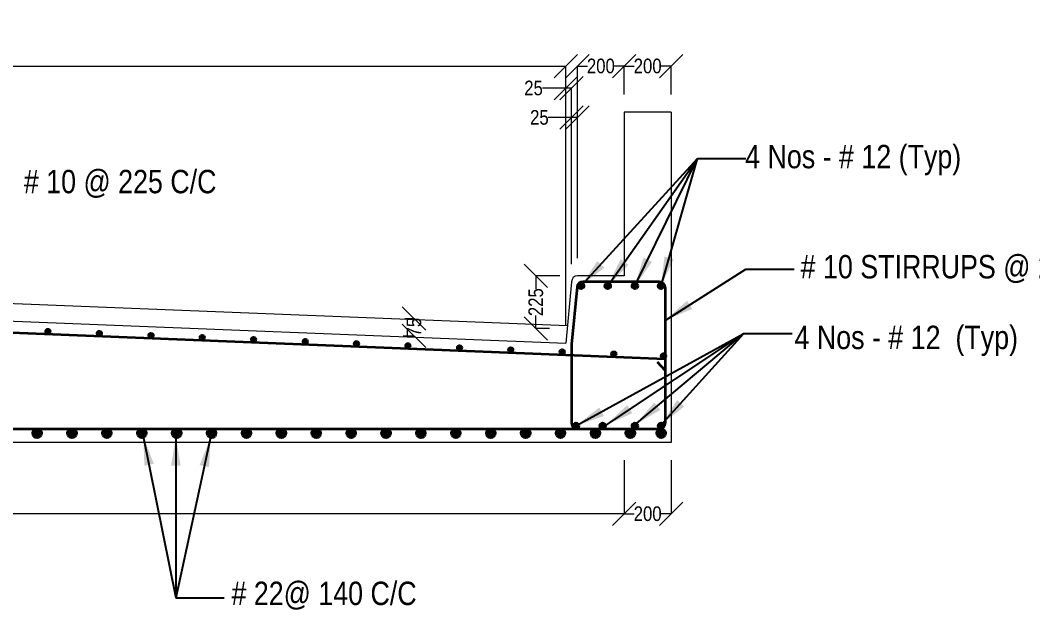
# Model space of a CAD drawing. Header units: millimetres. Extents: x 1141051 to 1202397, y -298680 to -265208.
# Drawn here: x 1153539 to 1162192, y -284528 to -279488 of the extents above; entities that cross this region are included whole.
import ezdxf

# ---------------------------------------------------------------- set-up
doc = ezdxf.new("R2010")
doc.units = ezdxf.units.MM
doc.header["$LTSCALE"] = 300
doc.header["$MEASUREMENT"] = 0
doc.layers.add('elevations', color=7, linetype='Continuous', lineweight=25)
doc.layers.add('MAIN', color=7, linetype='Continuous', lineweight=25)
doc.layers.add('steel', color=1, linetype='Continuous')
doc.styles.add('ARIAL NARROW', font='ARIALN.TTF', dxfattribs={"height": 250})
doc.styles.add('SEC', font='ARIALN.TTF', dxfattribs={"height": 125})
doc.dimstyles.new('REIN FORCE', dxfattribs={"dimtxt": 125, "dimasz": 200, "dimexe": 1.25, "dimexo": 150, "dimtad": 0, "dimdec": 1, "dimlfac": 0.5, "dimdsep": 46, "dimtxsty": 'SEC', "dimblk": 'OBLIQUE', "dimcen": 2.5, "dimdle": 1.25, "dimclrd": 6, "dimclre": 5, "dimclrt": 1, "dimadec": 0, "dimazin": 0, "dimtfac": 1, "dimtdec": 1, "dimtmove": 0, "dimatfit": 3, "dimfxl": 1, "dimlwd": 15, "dimlwe": 13, "dimarcsym": 0})
doc.dimstyles.new('REIN FORCE 2', dxfattribs={"dimtxt": 250, "dimasz": 200, "dimexe": 1.25, "dimexo": 150, "dimgap": 100, "dimtad": 1, "dimdec": 1, "dimlfac": 0.5, "dimdsep": 46, "dimtxsty": 'ARIAL NARROW', "dimblk": 'OBLIQUE', "dimcen": 2.5, "dimdle": 1.25, "dimclrd": 6, "dimclre": 5, "dimclrt": 1, "dimadec": 0, "dimazin": 0, "dimtfac": 1, "dimtdec": 1, "dimtmove": 0, "dimatfit": 3, "dimfxl": 1, "dimlwd": 15, "dimlwe": 13, "dimarcsym": 0})
doc.dimstyles.new('STANDARD$7', dxfattribs={"dimtxt": 2, "dimasz": 2, "dimexe": 1.25, "dimexo": 0.625, "dimtad": 1, "dimdec": 0, "dimlfac": 0.5, "dimdsep": 46, "dimtxsty": 'ARIAL NARROW', "dimcen": 2.5, "dimdle": 0.1, "dimse1": 1, "dimse2": 1, "dimadec": 0, "dimazin": 0, "dimtfac": 1, "dimtdec": 0, "dimtmove": 0, "dimatfit": 3, "dimfxl": 1, "dimtolj": 1, "dimtzin": 0, "dimarcsym": 0})

# ---------------------------------------------------------------- blocks, each defined once
blk = doc.blocks.new('_Oblique')
at = {"color": 0, "linetype": 'ByBlock', "lineweight": -2}
blk.add_line((-0.5, -0.5), (0.5, 0.5), dxfattribs=at)
blk = doc.blocks.new('*D62')
at = {"layer": 'Defpoints', "color": 0, "linetype": 'ByBlock', "transparency": 16777216}
for p in [(1159100.9, -279879.7), (1158700.9, -280273.4), (1159100.9, -280273.4)]:
    blk.add_point(p, dxfattribs=at)
at = {"layer": 'MAIN', "color": 6, "linetype": 'Continuous', "lineweight": 15, "transparency": 16777216}
for p, q in [((1158699.7, -279879.7), (1158786.4, -279879.7)), ((1159102.2, -279879.7), (1159015.5, -279879.7))]:
    blk.add_line(p, q, dxfattribs=at)
at = {"layer": 'MAIN', "color": 5, "linetype": 'ByBlock', "lineweight": 13, "transparency": 16777216}
for p, q in [((1158700.9, -280123.4), (1158700.9, -279878.4)), ((1159100.9, -280123.4), (1159100.9, -279878.4))]:
    blk.add_line(p, q, dxfattribs=at)
at = {"layer": 'MAIN', "color": 6, "linetype": 'ByBlock', "lineweight": 15, "transparency": 16777216, "xscale": 200, "yscale": 200, "zscale": 200, "rotation": 180}
blk.add_blockref('_Oblique', (1158700.9, -279879.7), dxfattribs=at)
at = {"layer": 'MAIN', "color": 6, "linetype": 'ByBlock', "lineweight": 15, "transparency": 16777216, "xscale": 200, "yscale": 200, "zscale": 200}
blk.add_blockref('_Oblique', (1159100.9, -279879.7), dxfattribs=at)
at = {"layer": 'MAIN', "color": 1, "linetype": 'ByBlock', "transparency": 16777216, "insert": (1158900.9, -279879.7), "char_height": 125, "attachment_point": 5, "style": 'SEC'}
blk.add_mtext('200', dxfattribs=at)
blk = doc.blocks.new('*D36')
at = {"layer": 'Defpoints', "color": 0, "linetype": 'ByBlock', "transparency": 16777216}
for p in [(1158200.9, -279879.7), (1143200.9, -280066.7), (1158200.9, -282248.4)]:
    blk.add_point(p, dxfattribs=at)
at = {"layer": 'MAIN', "linetype": 'Continuous', "lineweight": 15, "transparency": 16777216}
blk.add_line((1143199.7, -279879.7), (1158202.2, -279879.7), dxfattribs=at)
at = {"layer": 'MAIN', "color": 5, "linetype": 'ByBlock', "lineweight": 13, "transparency": 16777216}
for p, q in [((1143200.9, -279916.7), (1143200.9, -279878.4)), ((1158200.9, -282098.4), (1158200.9, -279878.4))]:
    blk.add_line(p, q, dxfattribs=at)
at = {"layer": 'MAIN', "linetype": 'ByBlock', "lineweight": 15, "transparency": 16777216, "xscale": 200, "yscale": 200, "zscale": 200, "rotation": 180}
blk.add_blockref('_Oblique', (1143200.9, -279879.7), dxfattribs=at)
at = {"layer": 'MAIN', "linetype": 'ByBlock', "lineweight": 15, "transparency": 16777216, "xscale": 200, "yscale": 200, "zscale": 200}
blk.add_blockref('_Oblique', (1158200.9, -279879.7), dxfattribs=at)
at = {"layer": 'MAIN', "color": 1, "linetype": 'ByBlock', "transparency": 16777216, "insert": (1150700.9, -279652), "char_height": 250, "attachment_point": 5, "style": 'ARIAL NARROW'}
blk.add_mtext('7500', dxfattribs=at)
blk = doc.blocks.new('*D37')
at = {"layer": 'Defpoints', "color": 0, "linetype": 'ByBlock', "transparency": 16777216}
for p in [(1158300.9, -279879.7), (1158700.9, -280273.4), (1158300.9, -281673.4)]:
    blk.add_point(p, dxfattribs=at)
at = {"layer": 'MAIN', "color": 6, "linetype": 'Continuous', "lineweight": 15, "transparency": 16777216}
for p, q in [((1158299.7, -279879.7), (1158386.4, -279879.7)), ((1158702.2, -279879.7), (1158615.5, -279879.7))]:
    blk.add_line(p, q, dxfattribs=at)
at = {"layer": 'MAIN', "color": 5, "linetype": 'ByBlock', "lineweight": 13, "transparency": 16777216}
for p, q in [((1158300.9, -281523.4), (1158300.9, -279878.4)), ((1158700.9, -280123.4), (1158700.9, -279878.4))]:
    blk.add_line(p, q, dxfattribs=at)
at = {"layer": 'MAIN', "color": 6, "linetype": 'ByBlock', "lineweight": 15, "transparency": 16777216, "xscale": 200, "yscale": 200, "zscale": 200, "rotation": 180}
blk.add_blockref('_Oblique', (1158300.9, -279879.7), dxfattribs=at)
at = {"layer": 'MAIN', "color": 6, "linetype": 'ByBlock', "lineweight": 15, "transparency": 16777216, "xscale": 200, "yscale": 200, "zscale": 200}
blk.add_blockref('_Oblique', (1158700.9, -279879.7), dxfattribs=at)
at = {"layer": 'MAIN', "color": 1, "linetype": 'ByBlock', "transparency": 16777216, "insert": (1158500.9, -279879.7), "char_height": 125, "attachment_point": 5, "style": 'SEC'}
blk.add_mtext('200', dxfattribs=at)
blk = doc.blocks.new('*D38')
at = {"layer": 'Defpoints', "color": 0, "linetype": 'ByBlock', "transparency": 16777216}
for p in [(1158250.9, -280319.2), (1158300.9, -281145.1), (1158250.9, -281723.4)]:
    blk.add_point(p, dxfattribs=at)
at = {"layer": 'MAIN', "color": 6, "linetype": 'Continuous', "lineweight": 15, "transparency": 16777216}
for p, q in [((1158250.9, -280319.2), (1158050.9, -280319.2)), ((1158302.2, -280319.2), (1158250.9, -280319.2))]:
    blk.add_line(p, q, dxfattribs=at)
at = {"layer": 'MAIN', "color": 5, "linetype": 'ByBlock', "lineweight": 13, "transparency": 16777216}
for p, q in [((1158250.9, -281573.4), (1158250.9, -280317.9)), ((1158300.9, -280995.1), (1158300.9, -280317.9))]:
    blk.add_line(p, q, dxfattribs=at)
at = {"layer": 'MAIN', "color": 6, "linetype": 'ByBlock', "lineweight": 15, "transparency": 16777216, "xscale": 200, "yscale": 200, "zscale": 200, "rotation": 180}
blk.add_blockref('_Oblique', (1158250.9, -280319.2), dxfattribs=at)
at = {"layer": 'MAIN', "color": 6, "linetype": 'ByBlock', "lineweight": 15, "transparency": 16777216, "xscale": 200, "yscale": 200, "zscale": 200}
blk.add_blockref('_Oblique', (1158300.9, -280319.2), dxfattribs=at)
at = {"layer": 'MAIN', "color": 1, "linetype": 'ByBlock', "transparency": 16777216, "insert": (1157975.7, -280319.2), "char_height": 125, "attachment_point": 5, "style": 'SEC'}
blk.add_mtext('25', dxfattribs=at)
blk = doc.blocks.new('*D39')
at = {"layer": 'Defpoints', "color": 0, "linetype": 'ByBlock', "transparency": 16777216}
for p in [(1158200.9, -280068), (1158250.9, -281670.1), (1158200.9, -282248.4)]:
    blk.add_point(p, dxfattribs=at)
at = {"layer": 'MAIN', "color": 6, "linetype": 'Continuous', "lineweight": 15, "transparency": 16777216}
for p, q in [((1158200.9, -280068), (1158000.9, -280068)), ((1158252.2, -280068), (1158200.9, -280068))]:
    blk.add_line(p, q, dxfattribs=at)
at = {"layer": 'MAIN', "color": 5, "linetype": 'ByBlock', "lineweight": 13, "transparency": 16777216}
for p, q in [((1158200.9, -282098.4), (1158200.9, -280066.7)), ((1158250.9, -281520.1), (1158250.9, -280066.7))]:
    blk.add_line(p, q, dxfattribs=at)
at = {"layer": 'MAIN', "color": 6, "linetype": 'ByBlock', "lineweight": 15, "transparency": 16777216, "xscale": 200, "yscale": 200, "zscale": 200, "rotation": 180}
blk.add_blockref('_Oblique', (1158200.9, -280068), dxfattribs=at)
at = {"layer": 'MAIN', "color": 6, "linetype": 'ByBlock', "lineweight": 15, "transparency": 16777216, "xscale": 200, "yscale": 200, "zscale": 200}
blk.add_blockref('_Oblique', (1158250.9, -280068), dxfattribs=at)
at = {"layer": 'MAIN', "color": 1, "linetype": 'ByBlock', "transparency": 16777216, "insert": (1157925.7, -280068), "char_height": 125, "attachment_point": 5, "style": 'SEC'}
blk.add_mtext('25', dxfattribs=at)
blk = doc.blocks.new('*D41')
at = {"layer": 'Defpoints', "color": 0, "linetype": 'ByBlock', "transparency": 16777216}
for p in [(1158700.9, -283098.4), (1159100.9, -283098.4), (1159100.9, -283707.7)]:
    blk.add_point(p, dxfattribs=at)
at = {"layer": 'MAIN', "color": 5, "linetype": 'ByBlock', "lineweight": 13, "transparency": 16777216}
for p, q in [((1158700.9, -283248.4), (1158700.9, -283709)), ((1159100.9, -283248.4), (1159100.9, -283709))]:
    blk.add_line(p, q, dxfattribs=at)
at = {"layer": 'MAIN', "color": 6, "linetype": 'Continuous', "lineweight": 15, "transparency": 16777216}
for p, q in [((1158699.7, -283707.7), (1158786.4, -283707.7)), ((1159102.2, -283707.7), (1159015.5, -283707.7))]:
    blk.add_line(p, q, dxfattribs=at)
at = {"layer": 'MAIN', "color": 6, "linetype": 'ByBlock', "lineweight": 15, "transparency": 16777216, "xscale": 200, "yscale": 200, "zscale": 200, "rotation": 180}
blk.add_blockref('_Oblique', (1158700.9, -283707.7), dxfattribs=at)
at = {"layer": 'MAIN', "color": 6, "linetype": 'ByBlock', "lineweight": 15, "transparency": 16777216, "xscale": 200, "yscale": 200, "zscale": 200}
blk.add_blockref('_Oblique', (1159100.9, -283707.7), dxfattribs=at)
at = {"layer": 'MAIN', "color": 1, "linetype": 'ByBlock', "transparency": 16777216, "insert": (1158900.9, -283707.7), "char_height": 125, "attachment_point": 5, "style": 'SEC'}
blk.add_mtext('200', dxfattribs=at)
blk = doc.blocks.new('*D42')
at = {"layer": 'Defpoints', "color": 0, "linetype": 'ByBlock', "transparency": 16777216}
for p in [(1142700.9, -283248.4), (1158700.9, -283248.4), (1142700.9, -283709)]:
    blk.add_point(p, dxfattribs=at)
at = {"layer": 'MAIN', "color": 5, "linetype": 'ByBlock', "lineweight": 13, "transparency": 16777216}
for p, q in [((1142700.9, -283398.4), (1142700.9, -283710.2)), ((1158700.9, -283398.4), (1158700.9, -283710.2))]:
    blk.add_line(p, q, dxfattribs=at)
at = {"layer": 'MAIN', "color": 0, "linetype": 'Continuous', "lineweight": 15, "transparency": 16777216}
blk.add_line((1158702.2, -283709), (1142699.7, -283709), dxfattribs=at)
at = {"layer": 'MAIN', "color": 0, "linetype": 'ByBlock', "lineweight": 15, "transparency": 16777216, "xscale": 200, "yscale": 200, "zscale": 200, "rotation": 180}
blk.add_blockref('_Oblique', (1142700.9, -283709), dxfattribs=at)
at = {"layer": 'MAIN', "color": 0, "linetype": 'ByBlock', "lineweight": 15, "transparency": 16777216, "xscale": 200, "yscale": 200, "zscale": 200}
blk.add_blockref('_Oblique', (1158700.9, -283709), dxfattribs=at)
at = {"layer": 'MAIN', "color": 1, "linetype": 'ByBlock', "transparency": 16777216, "insert": (1150700.9, -283481.3), "char_height": 250, "attachment_point": 5, "style": 'ARIAL NARROW'}
blk.add_mtext('8000', dxfattribs=at)
blk = doc.blocks.new('*D43')
at = {"layer": 'Defpoints', "color": 0, "linetype": 'ByBlock', "transparency": 16777216}
for p in [(1158300.9, -281673.4), (1157945.3, -282123.4), (1158212.8, -282123.4)]:
    blk.add_point(p, dxfattribs=at)
at = {"layer": 'MAIN', "color": 5, "linetype": 'ByBlock', "lineweight": 13, "transparency": 16777216}
for p, q in [((1158150.9, -281673.4), (1157944.1, -281673.4)), ((1158062.8, -282123.4), (1157944.1, -282123.4))]:
    blk.add_line(p, q, dxfattribs=at)
at = {"layer": 'MAIN', "color": 6, "linetype": 'Continuous', "lineweight": 15, "transparency": 16777216}
for p, q in [((1157945.3, -281672.2), (1157945.3, -281783.3)), ((1157945.3, -282124.7), (1157945.3, -282013.5))]:
    blk.add_line(p, q, dxfattribs=at)
at = {"layer": 'MAIN', "color": 6, "linetype": 'ByBlock', "lineweight": 15, "transparency": 16777216, "xscale": 200, "yscale": 200, "zscale": 200}
for p, rotation in [((1157945.3, -281673.4), 90), ((1157945.3, -282123.4), 270)]:
    blk.add_blockref('_Oblique', p, dxfattribs=dict(at, rotation=rotation))
at = {"layer": 'MAIN', "color": 1, "linetype": 'ByBlock', "transparency": 16777216, "insert": (1157945.3, -281898.4), "char_height": 125, "attachment_point": 5, "rotation": 90, "style": 'SEC'}
blk.add_mtext('225', dxfattribs=at)
blk = doc.blocks.new('*D45')
at = {"layer": 'Defpoints', "color": 0, "linetype": 'ByBlock', "transparency": 16777216}
for p in [(1156675.3, -282036.9), (1156661, -282186.8), (1156904, -282186.8)]:
    blk.add_point(p, dxfattribs=at)
at = {"layer": 'MAIN', "color": 5, "linetype": 'ByBlock', "lineweight": 13, "transparency": 16777216}
for p, q in [((1156825.3, -282036.9), (1156905.2, -282036.9)), ((1156811, -282186.8), (1156905.2, -282186.8))]:
    blk.add_line(p, q, dxfattribs=at)
at = {"layer": 'MAIN', "color": 6, "linetype": 'Continuous', "lineweight": 15, "transparency": 16777216}
for p, q in [((1156904, -282035.7), (1156904, -282037.9)), ((1156904, -282188.1), (1156904, -282185.9))]:
    blk.add_line(p, q, dxfattribs=at)
at = {"layer": 'MAIN', "color": 6, "linetype": 'ByBlock', "lineweight": 15, "transparency": 16777216, "xscale": 200, "yscale": 200, "zscale": 200}
for p, rotation in [((1156904, -282036.9), 90), ((1156904, -282186.8), 270)]:
    blk.add_blockref('_Oblique', p, dxfattribs=dict(at, rotation=rotation))
at = {"layer": 'MAIN', "color": 1, "linetype": 'ByBlock', "transparency": 16777216, "insert": (1156904, -282111.9), "char_height": 125, "attachment_point": 5, "rotation": 90, "style": 'SEC'}
blk.add_mtext('75', dxfattribs=at)

msp = doc.modelspace()

# ---------------------------------------------------------------- hatches: boundary and pattern name
at = {"layer": 'steel', "linetype": 'ByBlock', "lineweight": 35}
for points in [[(1158332.12, -281784.14), (1158332.24, -281784.14, 0.4134856), (1158356.55, -281759.77, 1), (1158307.8, -281759.77, 0.4134856)], [(1158559.93, -281784.14), (1158559.81, -281784.14, -0.4134856), (1158535.49, -281759.77, -1), (1158584.24, -281759.77, -0.4134856)], [(1158791.94, -281784.14), (1158791.82, -281784.14, -0.4134856), (1158767.5, -281759.77, -1), (1158816.25, -281759.77, -0.4134856)], [(1159015.43, -281784.14), (1159015.31, -281784.14, -0.4134856), (1158991, -281759.77, -1), (1159039.75, -281759.77, -0.4134856)], [(1153775.7, -282165.7), (1153775.8, -282165.7, 0.4134856), (1153794.5, -282146.95, 1), (1153757, -282146.95, 0.4134856)], [(1154215.18, -282183.28), (1154215.27, -282183.28, 0.4134856), (1154233.97, -282164.53, 1), (1154196.47, -282164.53, 0.4134856)], [(1154656.45, -282200.92), (1154656.54, -282200.92, 0.4134856), (1154675.25, -282182.17, 1), (1154637.75, -282182.17, 0.4134856)], [(1155094.13, -282218.44), (1155094.22, -282218.44, 0.4134856), (1155112.92, -282199.69, 1), (1155075.42, -282199.69, 0.4134856)], [(1155533.6, -282236.02), (1155533.69, -282236.02, 0.4134856), (1155552.4, -282217.27, 1), (1155514.9, -282217.27, 0.4134856)], [(1155974.87, -282253.66), (1155974.97, -282253.66, 0.4134856), (1155993.67, -282234.91, 1), (1155956.17, -282234.91, 0.4134856)], [(1156412.55, -282271.18), (1156412.64, -282271.18, 0.4134856), (1156431.34, -282252.43, 1), (1156393.84, -282252.43, 0.4134856)], [(1156852.02, -282288.76), (1156852.11, -282288.76, 0.4134856), (1156870.82, -282270.01, 1), (1156833.32, -282270.01, 0.4134856)], [(1157293.29, -282306.39), (1157293.39, -282306.39, 0.4134856), (1157312.09, -282287.64, 1), (1157274.59, -282287.64, 0.4134856)], [(1157730.97, -282323.92), (1157731.06, -282323.92, 0.4134856), (1157749.77, -282305.17, 1), (1157712.27, -282305.17, 0.4134856)], [(1158170.44, -282341.49), (1158170.54, -282341.49, 0.4134856), (1158189.24, -282322.74, 1), (1158151.74, -282322.74, 0.4134856)], [(1158611.72, -282359.13), (1158611.81, -282359.13, 0.4134856), (1158630.51, -282340.38, 1), (1158593.01, -282340.38, 0.4134856)], [(1159036.44, -282376.15), (1159036.53, -282376.15, 0.4134856), (1159055.24, -282357.4, 1), (1159017.74, -282357.4, 0.4134856)], [(1158288.36, -282979.85), (1158288.48, -282979.85, 0.4134856), (1158312.8, -282955.48, 1), (1158264.05, -282955.48, 0.4134856)], [(1158516.17, -282979.85), (1158516.05, -282979.85, -0.4134856), (1158491.74, -282955.48, -1), (1158540.49, -282955.48, -0.4134856)], [(1158791.94, -282979.85), (1158791.82, -282979.85, -0.4134856), (1158767.5, -282955.48, -1), (1158816.25, -282955.48, -0.4134856)], [(1159015.43, -282979.85), (1159015.31, -282979.85, -0.4134856), (1158991, -282955.48, -1), (1159039.75, -282955.48, -0.4134856)], [(1153683.17, -282982.2), (1153682.98, -282982.2, 0.4134856), (1153645.57, -283019.7, 1), (1153720.57, -283019.7, 0.4134856)], [(1153981.38, -282982.2), (1153981.2, -282982.2, 0.4134856), (1153943.79, -283019.7, 1), (1154018.79, -283019.7, 0.4134856)], [(1154279.6, -282982.2), (1154279.41, -282982.2, 0.4134856), (1154242, -283019.7, 1), (1154317, -283019.7, 0.4134856)], [(1154577.81, -282982.2), (1154577.62, -282982.2, 0.4134856), (1154540.22, -283019.7, 1), (1154615.22, -283019.7, 0.4134856)], [(1154876.03, -282982.2), (1154875.84, -282982.2, 0.4134856), (1154838.43, -283019.7, 1), (1154913.43, -283019.7, 0.4134856)], [(1155174.24, -282982.2), (1155174.05, -282982.2, 0.4134856), (1155136.65, -283019.7, 1), (1155211.65, -283019.7, 0.4134856)], [(1155472.45, -282982.2), (1155472.27, -282982.2, 0.4134856), (1155434.86, -283019.7, 1), (1155509.86, -283019.7, 0.4134856)], [(1155770.67, -282982.2), (1155770.48, -282982.2, 0.4134856), (1155733.08, -283019.7, 1), (1155808.08, -283019.7, 0.4134856)], [(1156068.88, -282982.2), (1156068.7, -282982.2, 0.4134856), (1156031.29, -283019.7, 1), (1156106.29, -283019.7, 0.4134856)], [(1156367.1, -282982.2), (1156366.91, -282982.2, 0.4134856), (1156329.5, -283019.7, 1), (1156404.5, -283019.7, 0.4134856)], [(1156665.31, -282982.2), (1156665.13, -282982.2, 0.4134856), (1156627.72, -283019.7, 1), (1156702.72, -283019.7, 0.4134856)], [(1156963.53, -282982.2), (1156963.34, -282982.2, 0.4134856), (1156925.93, -283019.7, 1), (1157000.93, -283019.7, 0.4134856)], [(1157261.74, -282982.2), (1157261.55, -282982.2, 0.4134856), (1157224.15, -283019.7, 1), (1157299.15, -283019.7, 0.4134856)], [(1157559.96, -282982.2), (1157559.77, -282982.2, 0.4134856), (1157522.36, -283019.7, 1), (1157597.36, -283019.7, 0.4134856)], [(1157858.17, -282982.2), (1157857.98, -282982.2, 0.4134856), (1157820.58, -283019.7, 1), (1157895.58, -283019.7, 0.4134856)], [(1158156.38, -282982.2), (1158156.2, -282982.2, 0.4134856), (1158118.79, -283019.7, 1), (1158193.79, -283019.7, 0.4134856)], [(1158454.6, -282982.2), (1158454.41, -282982.2, 0.4134856), (1158417.01, -283019.7, 1), (1158492.01, -283019.7, 0.4134856)], [(1158752.81, -282982.2), (1158752.63, -282982.2, 0.4134856), (1158715.22, -283019.7, 1), (1158790.22, -283019.7, 0.4134856)], [(1159015.98, -282982.2), (1159015.8, -282982.2, 0.4134856), (1158978.39, -283019.7, 1), (1159053.39, -283019.7, 0.4134856)]]:
    msp.add_hatch(color=0, dxfattribs=at).paths.add_polyline_path(points)

# ---------------------------------------------------------------- linework, layer by layer
at = {"layer": 'MAIN', "color": 0, "linetype": 'ByBlock', "lineweight": 18}
for p, q in [((1159100.93, -280273.41), (1158700.93, -280273.41)), ((1158700.93, -280273.41), (1158700.93, -281673.41)), ((1159100.93, -280273.41), (1159100.93, -283098.41)), ((1158250.93, -281723.41), (1158200.93, -282248.41)), ((1158700.93, -281673.41), (1158300.93, -281673.41)), ((1150700.93, -281798.29), (1158215.17, -282098.86)), ((1150700.93, -281948.41), (1158200.93, -282248.41)), ((1159100.93, -283098.41), (1150700.93, -283098.41))]:
    msp.add_line(p, q, dxfattribs=at)
msp.add_arc((1158300.93, -281723.41), 50, 90, 180, dxfattribs=at)
at = {"layer": 'MAIN', "color": 0, "linetype": 'ByBlock'}
for p in [(1153775.8, -282165.7), (1154215.27, -282183.28), (1154650.38, -282200.92), (1155094.22, -282218.44), (1155533.69, -282236.02), (1155968.8, -282253.66), (1156412.64, -282271.18), (1156852.11, -282288.76), (1157287.22, -282306.39), (1157731.06, -282323.92), (1158170.54, -282341.49), (1158605.65, -282359.13)]:
    msp.add_point(p, dxfattribs=at)
at = {"layer": 'steel', "color": 0, "linetype": 'ByBlock', "lineweight": 35}
for p, q in [((1159000.93, -281723.41), (1158346.85, -281723.41)), ((1158297.07, -281768.67), (1158250.48, -282257.89)), ((1159050.93, -281773.41), (1159050.93, -282932.2)), ((1150700.93, -282048.49), (1159050.93, -282382.49)), ((1158250.48, -282257.89), (1158250.48, -282932.2)), ((1159050.93, -282482.2), (1158984.25, -282412.08)), ((1142350.93, -282982.2), (1159015.98, -282982.2)), ((1158300.48, -282982.2), (1159000.93, -282982.2))]:
    msp.add_line(p, q, dxfattribs=at)
for centre, radius in [((1158332.18, -281759.77), 24.38), ((1158559.87, -281759.77), 24.38), ((1158791.88, -281759.77), 24.38), ((1159015.37, -281759.77), 24.38), ((1153775.75, -282146.95), 18.75), ((1154215.22, -282164.53), 18.75), ((1154656.5, -282182.17), 18.75), ((1155094.17, -282199.69), 18.75), ((1155533.65, -282217.27), 18.75), ((1155974.92, -282234.91), 18.75), ((1156412.59, -282252.43), 18.75), ((1156852.07, -282270.01), 18.75), ((1157293.34, -282287.64), 18.75), ((1157731.02, -282305.17), 18.75), ((1158170.49, -282322.74), 18.75), ((1158611.76, -282340.38), 18.75), ((1159036.49, -282357.4), 18.75), ((1158288.42, -282955.48), 24.38), ((1158516.11, -282955.48), 24.38), ((1158791.88, -282955.48), 24.38), ((1159015.37, -282955.48), 24.38), ((1153683.07, -283019.7), 37.5), ((1153981.29, -283019.7), 37.5), ((1154279.5, -283019.7), 37.5), ((1154577.72, -283019.7), 37.5), ((1154875.93, -283019.7), 37.5), ((1155174.15, -283019.7), 37.5), ((1155472.36, -283019.7), 37.5), ((1155770.58, -283019.7), 37.5), ((1156068.79, -283019.7), 37.5), ((1156367, -283019.7), 37.5), ((1156665.22, -283019.7), 37.5), ((1156963.43, -283019.7), 37.5), ((1157261.65, -283019.7), 37.5), ((1157559.86, -283019.7), 37.5), ((1157858.08, -283019.7), 37.5), ((1158156.29, -283019.7), 37.5), ((1158454.51, -283019.7), 37.5), ((1158752.72, -283019.7), 37.5), ((1159015.89, -283019.7), 37.5)]:
    msp.add_circle(centre, radius, dxfattribs=at)
for centre, start, end in [((1158346.85, -281773.41), 90, 174.559668), ((1159000.93, -281773.41), 0, 90), ((1158300.48, -282932.2), 180, 270), ((1159000.93, -282932.2), 270, 0)]:
    msp.add_arc(centre, 50, start, end, dxfattribs=at)

# ---------------------------------------------------------------- texts
at = {"layer": 'elevations', "color": 0, "linetype": 'ByBlock', "style": 'ARIAL NARROW'}
for s, p in [('4 Nos - # 12 (Typ)   ', (1159734.29, -280753.35)), ('# 10 @ 225 C/C', (1153570.14, -280967.25)), ('# 10 STIRRUPS @ 280 C/C (Typ)  ', (1160208.43, -281695.17)), ('4 Nos - # 12  (Typ) ', (1160155.9, -282299.26)), ('# 22@ 140 C/C', (1155344.31, -284488.1))]:
    msp.add_text(s, height=200, dxfattribs=at).set_placement(p)

# ---------------------------------------------------------------- dimensions: what is measured, and where the dimension line sits
at = {"layer": 'MAIN', "color": 0, "linetype": 'ByBlock'}
dim = msp.add_linear_dim(base=(1158200.93, -279879.67), p1=(1143200.93, -280066.71), p2=(1158200.93, -282248.41), dimstyle='REIN FORCE 2', override={"dimclrd": 256}, dxfattribs=at)
dim.commit()
dim.dimension.update_dxf_attribs({"geometry": '*D36', "text_midpoint": (1150700.93, -279652.02)})
dim = msp.add_linear_dim(base=(1158300.93, -279879.67), p1=(1158700.93, -280273.41), p2=(1158300.93, -281673.41), angle=180, dimstyle='REIN FORCE', dxfattribs=at)
dim.commit()
dim.dimension.update_dxf_attribs({"geometry": '*D37', "text_midpoint": (1158500.93, -279879.67)})
for base, p1, p2, picture, middle in [((1159100.93, -279879.67), (1158700.93, -280273.41), (1159100.93, -280273.41), '*D62', (1158900.93, -279879.67)), ((1159100.93, -283707.71), (1158700.93, -283098.41), (1159100.93, -283098.41), '*D41', (1158900.93, -283707.71))]:
    dim = msp.add_linear_dim(base=base, p1=p1, p2=p2, dimstyle='REIN FORCE', dxfattribs=at)
    dim.commit()
    dim.dimension.update_dxf_attribs({"geometry": picture, "text_midpoint": middle})
for base, p1, p2, angle, picture, middle in [((1158200.93, -280067.96), (1158250.93, -281670.09), (1158200.93, -282248.41), 180, '*D39', (1157925.66, -280067.96)), ((1158250.93, -280319.19), (1158300.93, -281145.09), (1158250.93, -281723.41), 180, '*D38', (1157975.66, -280319.19)), ((1157945.32, -282123.41), (1158300.93, -281673.41), (1158212.84, -282123.41), 90, '*D43', (1157945.32, -281898.41))]:
    dim = msp.add_linear_dim(base=base, p1=p1, p2=p2, angle=angle, dimstyle='REIN FORCE', dxfattribs=at)
    dim.commit()
    dim.dimension.update_dxf_attribs({"geometry": picture, "text_midpoint": middle, "dimtype": 160})
dim = msp.add_linear_dim(base=(1156904, -282186.81), p1=(1156675.29, -282036.93), p2=(1156661.04, -282186.81), angle=90, text='75', dimstyle='REIN FORCE', dxfattribs=at)
dim.commit()
dim.dimension.update_dxf_attribs({"geometry": '*D45', "text_midpoint": (1156904, -282111.87)})
dim = msp.add_linear_dim(base=(1142700.93, -283708.96), p1=(1158700.93, -283248.41), p2=(1142700.93, -283248.41), dimstyle='REIN FORCE 2', override={"dimclrd": 0}, dxfattribs=at)
dim.commit()
dim.dimension.update_dxf_attribs({"geometry": '*D42', "text_midpoint": (1150700.93, -283708.96), "dimtype": 160})

# ---------------------------------------------------------------- leaders
at = {"layer": 'MAIN', "color": 0, "lineweight": 9}
for points in [[(1158332.18, -281759.77), (1159326.45, -280669.29), (1159497.93, -280669.29)], [(1158559.87, -281759.77), (1159326.45, -280669.29), (1159738.89, -280669.29)], [(1158791.88, -281759.77), (1159326.45, -280669.29), (1159738.89, -280669.29)], [(1159015.37, -281759.77), (1159326.45, -280669.29), (1159738.89, -280669.29)], [(1159049.2, -282055.09), (1159739.91, -281616.98), (1160152.35, -281616.98)], [(1158288.42, -282955.48), (1159722.52, -282167.71), (1159894, -282167.71)], [(1158540.18, -282951.63), (1159722.52, -282167.71), (1160134.97, -282167.71)], [(1158791.88, -282948.48), (1159722.52, -282167.71), (1160134.97, -282167.71)], [(1159015.37, -282948.48), (1159722.52, -282167.71), (1160134.97, -282167.71)], [(1154590.89, -283043.64), (1154869.09, -284425.68), (1155040.57, -284425.68)], [(1154869.09, -283046.46), (1154869.09, -284425.68), (1155281.53, -284425.68)], [(1155165.56, -283056.2), (1154869.09, -284425.68), (1155281.53, -284425.68)]]:
    msp.add_leader(points, dimstyle='STANDARD$7', override={"dimtxt": 300, "dimasz": 250, "dimexe": 0.18, "dimexo": 0.0625, "dimgap": 0.09, "dimtad": 0, "dimtoh": 1, "dimlfac": 1, "dimzin": 0, "dimcen": 0.09, "dimdle": 200, "dimtdec": 4, "dimtofl": 0}, dxfattribs=at)

doc.saveas('drawing.dxf')
